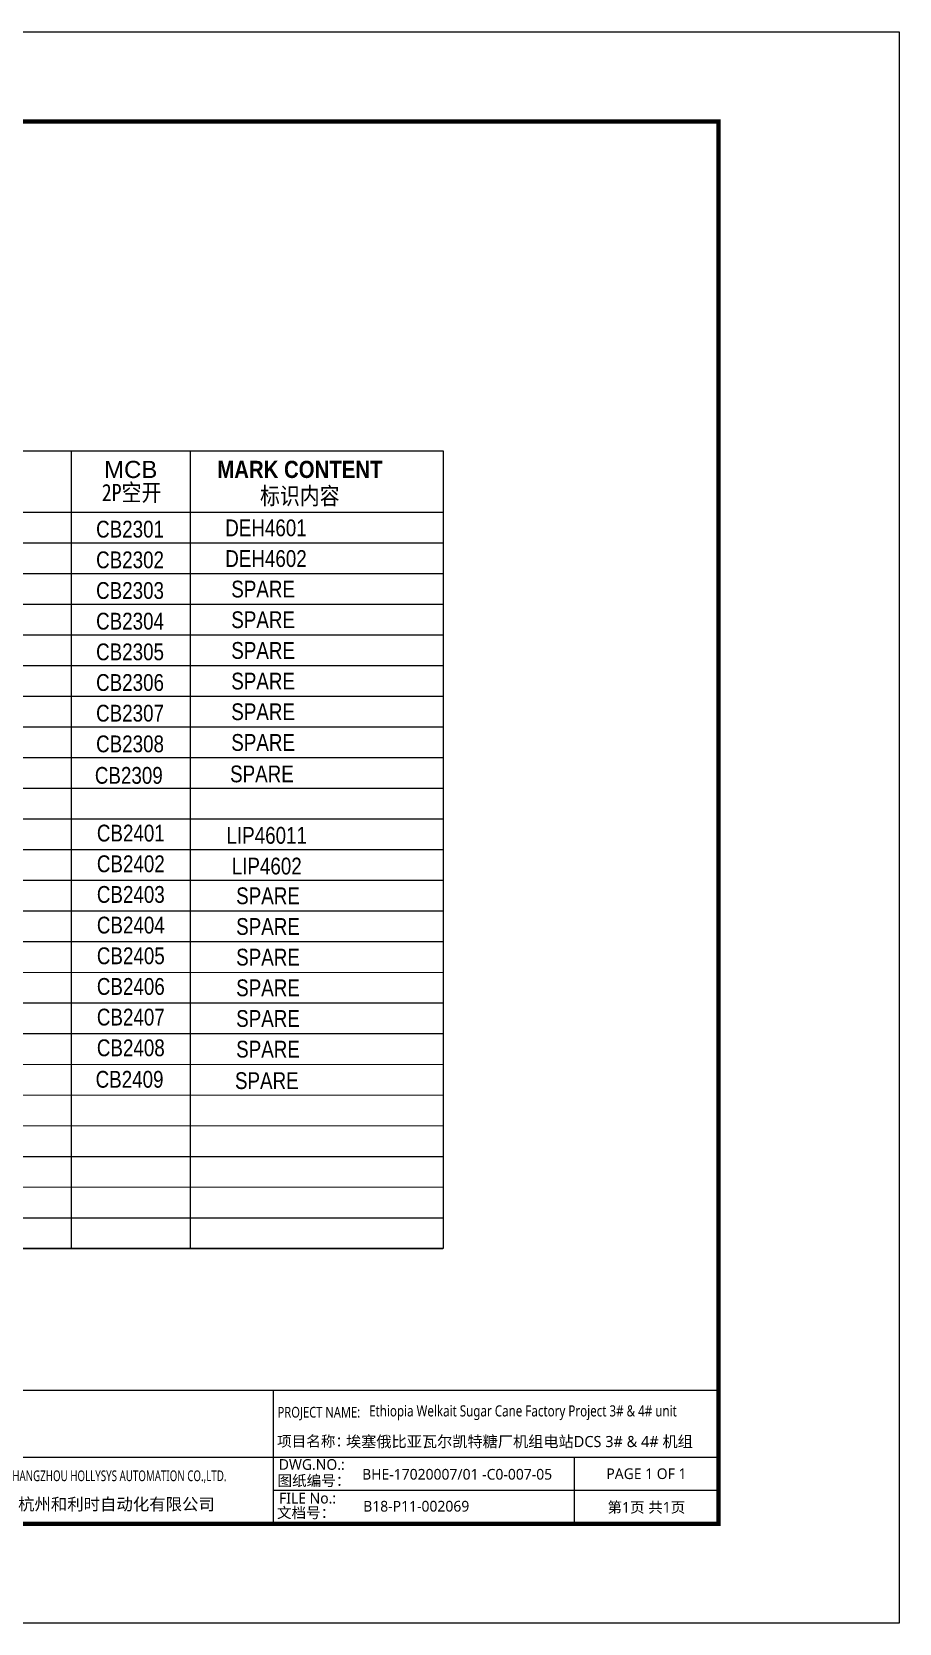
# Model space of a CAD drawing. Extents: x 81437 to 204847, y -54769 to -29444.
# Drawn here: x 123166 to 125114, y -41576 to -37999 of the extents above; entities that cross this region are included whole.
import ezdxf
from ezdxf.enums import TextEntityAlignment as Align
from ezdxf.lldxf.tags import DXFTag

# ---------------------------------------------------------------- set-up
doc = ezdxf.new("R2010")
doc.units = 0
doc.header["$LTSCALE"] = 100
doc.header["$MEASUREMENT"] = 0
for name, color, linetype in [('t', 1, 'Continuous'), ('YLT_GridLine', 7, 'Continuous'), ('YLT_GridText', 7, 'Continuous'), ('标准图框及表格', 7, 'Continuous')]:
    doc.layers.add(name, color=color, linetype=linetype)
doc.layers.add('细实线', color=7, linetype='Continuous', lineweight=20)
doc.styles.add('HZ', font='arial.ttf', dxfattribs={"width": 0.7})
doc.styles.get("Standard").update_dxf_attribs({"font": ''})
doc.styles.add('YLT_Grid', font='', dxfattribs={"width": 0.85})
doc.styles.add('微软雅黑', font='')
doc.styles.get('Standard').set_extended_font_data('SimSun')
doc.styles.get('YLT_Grid').set_extended_font_data('宋体')
doc.styles.get('微软雅黑').set_extended_font_data('Microsoft YaHei')
tags = doc.linetypes.add('CENTER', pattern=[2, 1.25, -0.25, 0.25, -0.25]).pattern_tags.tags
tags[10:11] = [DXFTag(74, 4), DXFTag(75, 0), DXFTag(340, '0'), DXFTag(46, 1.0), DXFTag(50, 0.0), DXFTag(44, 0.0), DXFTag(45, 0.0)]
tags[8:9] = [DXFTag(74, 4), DXFTag(75, 0), DXFTag(340, '0'), DXFTag(46, 1.0), DXFTag(50, 0.0), DXFTag(44, 0.0), DXFTag(45, 0.0)]
tags[6:7] = [DXFTag(74, 4), DXFTag(75, 0), DXFTag(340, '0'), DXFTag(46, 1.0), DXFTag(50, 0.0), DXFTag(44, 0.0), DXFTag(45, 0.0)]
tags[4:5] = [DXFTag(74, 4), DXFTag(75, 0), DXFTag(340, '0'), DXFTag(46, 1.0), DXFTag(50, 0.0), DXFTag(44, 0.0), DXFTag(45, 0.0)]
pattern_1 = [(45, (-6.1628, -58.8625), (-0.7362629, 0.7362629), [])]

# ---------------------------------------------------------------- blocks, each defined once
blk = doc.blocks.new('空开标识')
at = {"layer": 'YLT_GridText', "style": 'YLT_Grid', "width": 0.85}
blk.add_attdef('A路1', text='', height=28, dxfattribs=at).set_placement((38.7, 3.5), align=Align.CENTER)
blk = doc.blocks.new('空开12')
at = {"layer": 'YLT_GridText', "style": 'YLT_Grid', "width": 0.8}
blk.add_attdef('KA1', text='', height=28, dxfattribs=at).set_placement((31.4, 0.8), align=Align.CENTER)
blk = doc.blocks.new('图框')
at = {"layer": '标准图框及表格'}
h = blk.add_hatch(dxfattribs=at)
h.set_pattern_fill('ANSI31', color=5, scale=8.329864, style=0)
h.set_pattern_definition(pattern_1)
edge = h.paths.add_edge_path()
edge.add_arc((2393.1, -3057), 55.2, 238.1092, 291.6532)
edge.add_line((2413.5, -3108.3), (2382.4, -3129.1))
edge.add_arc((2232.7, -3137.2), 135.4, 346.3915, 374.25)
edge.add_line((2364.3, -3169), (2391.3, -3146.7))
edge.add_line((2385.2, -3139.1), (2390, -3139.8))
edge.add_spline(control_points=[(2391.3, -3146.8), (2392.2, -3145.9), (2393.8, -3144.3), (2393.7, -3140.1), (2391.3, -3139.9), (2390, -3139.7)], knot_values=[0, 0, 0, 0, 6.844331, 12.400427, 18.769243, 18.769243, 18.769243, 18.769243], weights=[1, 1, 1, 1, 1, 1], degree=3, periodic=0)
edge.add_spline(control_points=[(2382.4, -3129.1), (2381.6, -3129.7), (2380.3, -3130.8), (2379.4, -3132.2), (2379, -3132.9)], knot_values=[0, 0, 0, 0, 5.253674, 9.488439, 9.488439, 9.488439, 9.488439], weights=[1, 1, 1, 1, 1], degree=3, periodic=0)
edge.add_spline(control_points=[(2380.1, -3131.1), (2379.6, -3131.8), (2378.5, -3133.2), (2378.8, -3136.6), (2381.7, -3138.8), (2384, -3139), (2385.2, -3139.1)], knot_values=[10.665975, 10.665975, 10.665975, 10.665975, 18.977704, 28.894558, 41.119554, 52.646925, 52.646925, 52.646925, 52.646925], weights=[1, 1, 1, 1, 1, 1, 1], degree=3, periodic=0)
h = blk.add_hatch(dxfattribs=at)
h.set_pattern_fill('ANSI31', color=3, scale=8.329864, style=0)
h.set_pattern_definition(pattern_1)
edge = h.paths.add_edge_path()
edge.add_line((2396.3, -3134.6), (2401.5, -3135.3))
edge.add_spline(control_points=[(2394.9, -3127.6), (2394, -3128.5), (2392.4, -3130.1), (2392.5, -3134.3), (2394.9, -3134.5), (2396.2, -3134.6)], knot_values=[0, 0, 0, 0, 6.844331, 12.400427, 18.769243, 18.769243, 18.769243, 18.769243], weights=[1, 1, 1, 1, 1, 1], degree=3, periodic=0)
edge.add_line((2421.9, -3105.3), (2394.8, -3127.7))
edge.add_spline(control_points=[(2406.5, -3142.8), (2406.9, -3142.3), (2407.7, -3140.9), (2407.4, -3137.8), (2404.5, -3135.6), (2402.2, -3135.4), (2401, -3135.3)], knot_values=[12.654089, 12.654089, 12.654089, 12.654089, 18.977704, 28.894558, 41.119554, 52.646925, 52.646925, 52.646925, 52.646925], weights=[1, 1, 1, 1, 1, 1, 1], degree=3, periodic=0)
edge.add_line((2405.5, -3143.8), (2406.6, -3142.6))
edge.add_line((2403.9, -3145.3), (2405.5, -3143.8))
edge.add_line((2372.7, -3166.1), (2403.8, -3145.3))
edge.add_arc((2393.1, -3217.4), 55.2, 58.1092, 111.6532)
edge.add_arc((2553.4, -3137.2), 135.4, 166.3915, 194.25)
at = {"color": 7}
for p, q in [((2209.5, -2910.4), (2209.5, -3210.4)), ((3109.5, -2910.4), (3109.5, -3210.4)), ((-6.2, -2970.4), (1334, -2970.4)), ((2209.5, -3060.4), (3109.5, -3060.4)), ((3109.5, -3060.4), (4109.5, -3060.4)), ((3785.6, -3060.4), (3785.6, -3210.4)), ((-6.2, -3090.4), (1334, -3090.4)), ((4109.5, -3135.4), (3109.5, -3135.4))]:
    blk.add_line(p, q, dxfattribs=at)
at = {"color": 7, "const_width": 3}
blk.add_lwpolyline([(4109.5, -2910.4), (-6.2, -2910.4)], dxfattribs=at)
at = {"layer": 't', "color": 7}
for p, q in [((25.8, -2963.9), (53.7, -2918)), ((81.7, -2963.9), (53.7, -2918)), ((25.8, -2963.9), (81.7, -2963.9)), ((25.8, -3051.8), (53.7, -3006)), ((81.7, -3051.8), (53.7, -3006)), ((25.8, -3051.8), (81.7, -3051.8))]:
    blk.add_line(p, q, dxfattribs=at)
at = {"layer": 't', "color": 7, "const_width": 9.62}
blk.add_lwpolyline([(4109.5, -3210.4), (4109.5, -58.9), (-6.2, -58.9), (-6.2, -3210.4)], close=True, dxfattribs=at)
at = {"layer": 't', "color": 7, "const_width": 2.4}
for points in [[(112.6, -2911.6), (112.6, -3210.4)], [(292.9, -2911.6), (292.9, -3210.4)], [(598.2, -2911.6), (598.2, -3215.3)], [(785.8, -2911.6), (785.8, -3215.3)], [(973.4, -2911.6), (973.4, -3215.3)], [(1153.7, -2911.6), (1153.7, -3215.3)], [(1334, -2911.6), (1334, -3215.3)]]:
    blk.add_lwpolyline(points, dxfattribs=at)
at = {"color": 7, "linetype": 'CENTER', "style": '微软雅黑'}
for s, height, p in [('项目名称：', 24, (3118.2, -3036.9)), ('图纸编号：', 24, (3119.1, -3125.5)), ('杭州和利时自动化有限公司', 27, (2536.4, -3180)), ('文档号：', 24, (3117.9, -3197.6))]:
    blk.add_text(s, height=height, dxfattribs=at).set_placement(p)
at = {"color": 7, "style": '微软雅黑', "flags": 8}
for tag, p, height in [('DWG.NAME:', (1375.5, -2969.2), 25), ('DWG.NO.:', (3122, -3089.3), 24), ('图纸编号', (3309.2, -3111.3), 24), ('FILENO.:', (3122.5, -3165), 24), ('文档号', (3311.6, -3183), 24)]:
    blk.add_attdef(tag, p, '', height=height, dxfattribs=at)
at = {"color": 7, "style": '微软雅黑', "width": 0.8, "flags": 8}
for tag, p, height in [('PROJECTNAME:', (3119.3, -2971.7), 24), ('PROJECT_NAME', (3324.7, -2969.2), 25)]:
    blk.add_attdef(tag, p, '', height=height, dxfattribs=at)
at = {"color": 7, "style": '微软雅黑', "flags": 8}
for tag, height, width, p in [('RENLIU', 24, 0.7, (692, -3009.2)), ('SHUFENWANG', 24, 0.7, (879.6, -3009.2)), ('FANGHOU', 24, 0.7, (1063.6, -3009.2)), ('DANDANLI', 24, 0.7, (1243.9, -3009.2)), ('#10STATIONONTROLCABINETCOVER', 30, 0.6, (1771.7, -3076)), ('HANGZHOUHOLLYSYSAUTOMATIONCO.,LTD.', 24, 0.7, (2763.9, -3104.6))]:
    blk.add_attdef(tag, text='', height=height, dxfattribs=dict(at, width=width)).set_placement(p, align=Align.MIDDLE)
for tag, p in [('图纸名称:', (1371.6, -3024.8)), ('项目名称', (3272.9, -3045.6))]:
    blk.add_attdef(tag, text='', height=25, dxfattribs=at).set_placement(p, align=Align.BOTTOM_LEFT)
at = {"color": 7, "flags": 8}
blk.add_attdef('A', text='', height=23, dxfattribs=at).set_placement((53.7, -3033.7), align=Align.MIDDLE)
at = {"color": 7, "style": '微软雅黑', "flags": 8}
for tag, height, p in [('设计时间', 23, (207.7, -3033.7)), ('刘仁', 23, (692, -3061.1)), ('王姝芬', 23, (879.6, -3061.1)), ('侯方', 23, (1063.6, -3061.1)), ('李丹丹', 23, (1243.9, -3061.1)), ('REV.', 24, (53.2, -3121.9)), ('DATE', 24, (202.7, -3121.9)), ('DESCRIPTION', 24, (445.6, -3121.9)), ('PREPARED', 24, (692, -3121.9)), ('CHECKED', 24, (879.6, -3121.9)), ('SIGNED', 24, (1063.6, -3121.9)), ('APPROVED', 24, (1243.9, -3121.9)), ('PAGEXOFX', 24, (3947.6, -3097.9)), ('图纸名称', 30, (1771.7, -3153.6)), ('第几页共几页', 24, (3947.6, -3172.9))]:
    blk.add_attdef(tag, text='', height=height, dxfattribs=at).set_placement(p, align=Align.MIDDLE)
at = {"layer": 't', "color": 7, "style": '微软雅黑'}
for s, p in [('版次', (53.7, -3176.5)), ('日  期', (198, -3176.5)), ('描  述', (438.3, -3176.5)), ('设  计', (695.3, -3176.5)), ('审  核', (879.4, -3176.5)), ('会  签', (1058.9, -3176.5)), ('审  批', (1239.1, -3176.5))]:
    blk.add_text(s, height=25, dxfattribs=at).set_placement(p, align=Align.MIDDLE_CENTER)
at = {"layer": '标准图框及表格', "color": 5, "style": 'HZ'}
for s, p in [('pgqh', (2367.7, -3118.5)), ('hollilas', (2367.9, -3144.8))]:
    blk.add_text(s, height=5.21, dxfattribs=at).set_placement(p)
at = {"layer": '标准图框及表格', "color": 3, "style": 'HZ'}
for s, height, p in [('auto', 8.68, (2394.7, -3133.1)), ('hollysys', 4.34, (2396.4, -3158.6))]:
    blk.add_text(s, height=height, dxfattribs=at).set_placement(p)

msp = doc.modelspace()

# ---------------------------------------------------------------- linework, layer by layer
at = {"color": 1}
msp.add_lwpolyline([(120355.4, -37999.3), (125114.2, -37999.3), (125114.2, -41575.8), (120355.4, -41575.8)], close=True, dxfattribs=at)
at = {"layer": 'YLT_GridLine', "color": 7, "lineweight": 25}
for p, q in [((123254.7, -38941.1), (123254.7, -40733.4)), ((123521.8, -38941.1), (123521.9, -40733.4)), ((120992.1, -39078.9), (124089.7, -39079)), ((120992.1, -39147.8), (124089.7, -39148)), ((120992.1, -39216.8), (124089.7, -39216.9)), ((120992.1, -39285.7), (124089.7, -39285.8)), ((120992.1, -39354.6), (124089.7, -39354.8)), ((120992.1, -39423.6), (124089.7, -39423.7)), ((120992.1, -39492.5), (124089.7, -39492.6)), ((120992.1, -39561.4), (124089.7, -39561.6)), ((120992.1, -39630.4), (124089.7, -39630.5)), ((120992.1, -39699.3), (124089.7, -39699.4)), ((120992.1, -39768.2), (124089.7, -39768.4)), ((120992.1, -39837.2), (124089.7, -39837.3)), ((120992.1, -39906.1), (124089.7, -39906.2)), ((120992.1, -39975), (124089.7, -39975.2)), ((120992.1, -40044), (124089.7, -40044.1)), ((120992.1, -40112.9), (124089.7, -40113.1)), ((120992.1, -40181.8), (124089.7, -40182)), ((120992.1, -40250.8), (124089.7, -40250.9)), ((120992.1, -40319.7), (124089.7, -40319.9)), ((120992.1, -40388.6), (124089.7, -40388.8)), ((120992.1, -40457.6), (124089.7, -40457.7)), ((120992.1, -40457.6), (124089.7, -40457.7)), ((120992.1, -40526.5), (124089.7, -40526.7)), ((120992.1, -40526.5), (124089.7, -40526.7)), ((120992, -40595.4), (124089.6, -40595.6)), ((120992.1, -40595.4), (124089.7, -40595.6)), ((120992, -40664.4), (124089.6, -40664.5)), ((120992, -40664.4), (124089.6, -40664.5)), ((120992, -40733.3), (124089.6, -40733.5))]:
    msp.add_line(p, q, dxfattribs=at)
msp.add_lwpolyline([(120992.1, -38941), (124089.7, -38941.2), (124089.7, -40733.5), (120992.2, -40733.3)], close=True, dxfattribs=at)

# ---------------------------------------------------------------- block references
at = {"color": 1}
ref = msp.add_blockref('图框', (120598.9, -38142), dxfattribs=at)
ref.add_attrib('PROJECTNAME:', 'PROJECT NAME:', (123718.2, -41113.7), dxfattribs={"color": 7, "height": 24, "style": '微软雅黑', "width": 0.8})
ref.add_attrib('FILENO.:', 'FILE No.:', (123721.4, -41306.9), dxfattribs={"color": 7, "height": 24, "style": '微软雅黑'})
ref.add_attrib('DWG.NO.:', 'DWG.NO.:', (123720.9, -41231.2), dxfattribs={"color": 7, "height": 24, "style": '微软雅黑'})
ref.add_attrib('PAGEXOFX', 'PAGE 1 OF 1', dxfattribs={"color": 7, "height": 24, "style": '微软雅黑', "flags": 8}).set_placement((124546.5, -41239.9), align=Align.MIDDLE)
ref.add_attrib('PROJECT_NAME', 'Ethiopia Welkait Sugar Cane Factory Project 3# & 4# unit', (123923.7, -41111.2), dxfattribs={"color": 7, "height": 25, "style": '微软雅黑', "width": 0.8})
ref.add_attrib('项目名称', '埃塞俄比亚瓦尔凯特糖厂机组电站DCS 3# & 4# 机组', dxfattribs={"color": 7, "height": 25, "style": '微软雅黑'}).set_placement((123871.8, -41187.6), align=Align.BOTTOM_LEFT)
ref.add_attrib('HANGZHOUHOLLYSYSAUTOMATIONCO.,LTD.', 'HANGZHOU HOLLYSYS AUTOMATION CO.,LTD.', dxfattribs={"color": 7, "height": 24, "style": '微软雅黑', "width": 0.7}).set_placement((123362.8, -41246.6), align=Align.MIDDLE)
ref.add_attrib('图纸名称:', '图纸名称:', dxfattribs={"color": 7, "height": 25, "style": '微软雅黑', "flags": 8}).set_placement((121970.6, -41166.8), align=Align.BOTTOM_LEFT)
ref.add_attrib('#10STATIONONTROLCABINETCOVER', '3# & 4#  TURBINE POWER DISTRIBUTION CABINET EQUIPMENT LABEL', dxfattribs={"color": 7, "height": 30, "style": '微软雅黑', "width": 0.6, "flags": 8}).set_placement((122370.6, -41218), align=Align.MIDDLE)
ref.add_attrib('DWG.NAME:', 'DWG.NAME:', (121974.4, -41111.2), dxfattribs={"color": 7, "height": 25, "style": '微软雅黑', "flags": 8})
ref.add_attrib('DANDANLI', 'Xiaolei Wang', dxfattribs={"color": 7, "height": 24, "style": '微软雅黑', "width": 0.7, "flags": 8}).set_placement((121842.8, -41151.2), align=Align.MIDDLE)
ref.add_attrib('FANGHOU', 'Jie  Zhang', dxfattribs={"color": 7, "height": 24, "style": '微软雅黑', "width": 0.7, "flags": 8}).set_placement((121662.5, -41151.2), align=Align.MIDDLE)
ref.add_attrib('SHUFENWANG', 'De LIU', dxfattribs={"color": 7, "height": 24, "style": '微软雅黑', "width": 0.7, "flags": 8}).set_placement((121478.5, -41151.2), align=Align.MIDDLE)
ref.add_attrib('RENLIU', 'Aihua YUAN', dxfattribs={"color": 7, "height": 24, "style": '微软雅黑', "width": 0.7, "flags": 8}).set_placement((121290.9, -41151.2), align=Align.MIDDLE)
ref.add_attrib('APPROVED', 'APPROVED', dxfattribs={"color": 7, "height": 24, "style": '微软雅黑'}).set_placement((121842.8, -41263.9), align=Align.MIDDLE)
ref.add_attrib('SIGNED', 'SIGNED', dxfattribs={"color": 7, "height": 24, "style": '微软雅黑'}).set_placement((121662.5, -41263.9), align=Align.MIDDLE)
ref.add_attrib('CHECKED', 'CHECKED', dxfattribs={"color": 7, "height": 24, "style": '微软雅黑'}).set_placement((121478.5, -41263.9), align=Align.MIDDLE)
ref.add_attrib('PREPARED', 'PREPARED', dxfattribs={"color": 7, "height": 24, "style": '微软雅黑'}).set_placement((121290.9, -41263.9), align=Align.MIDDLE)
ref.add_attrib('DESCRIPTION', 'DESCRIPTION', dxfattribs={"color": 7, "height": 24, "style": '微软雅黑'}).set_placement((121044.5, -41263.9), align=Align.MIDDLE)
ref.add_attrib('DATE', 'DATE', dxfattribs={"color": 7, "height": 24, "style": '微软雅黑', "flags": 8}).set_placement((120801.7, -41263.9), align=Align.MIDDLE)
ref.add_attrib('REV.', 'REV.', dxfattribs={"color": 7, "height": 24, "style": '微软雅黑', "flags": 8}).set_placement((120652.1, -41263.9), align=Align.MIDDLE)
ref.add_attrib('A', 'B', dxfattribs={"color": 7, "height": 23, "flags": 8}).set_placement((120652.6, -41175.7), align=Align.MIDDLE)
ref.add_attrib('设计时间', '18.05.28', dxfattribs={"color": 7, "height": 23, "style": '微软雅黑', "flags": 8}).set_placement((120806.6, -41175.7), align=Align.MIDDLE)
ref.add_attrib('李丹丹', '王晓磊', dxfattribs={"color": 7, "height": 23, "style": '微软雅黑', "flags": 8}).set_placement((121842.8, -41203), align=Align.MIDDLE)
ref.add_attrib('侯方', '张洁', dxfattribs={"color": 7, "height": 23, "style": '微软雅黑', "flags": 8}).set_placement((121662.5, -41203), align=Align.MIDDLE)
ref.add_attrib('王姝芬', '刘  德', dxfattribs={"color": 7, "height": 23, "style": '微软雅黑', "flags": 8}).set_placement((121478.5, -41203), align=Align.MIDDLE)
ref.add_attrib('刘仁', '苑爱花', dxfattribs={"color": 7, "height": 23, "style": '微软雅黑', "flags": 8}).set_placement((121290.9, -41203), align=Align.MIDDLE)
ref.add_attrib('图纸名称', '3# & 4# 汽机电源柜设备标识', dxfattribs={"color": 7, "height": 30, "style": '微软雅黑', "flags": 8}).set_placement((122370.6, -41295.5), align=Align.MIDDLE)
ref.add_attrib('文档号', 'B18-P11-002069', (123910.5, -41325), dxfattribs={"color": 7, "height": 24, "style": '微软雅黑', "flags": 8})
ref.add_attrib('图纸编号', 'BHE-17020007/01 -C0-007-05', (123908.1, -41253.2), dxfattribs={"color": 7, "height": 24, "style": '微软雅黑', "flags": 8})
ref.add_attrib('第几页共几页', '第1页 共1页', dxfattribs={"color": 7, "height": 24, "style": '微软雅黑', "flags": 8}).set_placement((124546.5, -41314.9), align=Align.MIDDLE)
at = {"layer": '细实线'}
ref = msp.add_blockref('空开12', (123344.4, -39137.1), dxfattribs=dict(at, xscale=1.348704000001308, yscale=1.348703999999834, zscale=1.348704))
ref.add_attrib('KA1', 'CB2301', dxfattribs={"layer": 'YLT_GridText', "height": 37.76, "style": 'HZ', "width": 0.8}).set_placement((123386.8, -39135.9), align=Align.CENTER)
ref = msp.add_blockref('空开标识', (123639.9, -39137.7), dxfattribs=dict(at, xscale=1.348704000001308, yscale=1.348703999999834, zscale=1.348704))
ref.add_attrib('A路1', 'DEH4601', dxfattribs={"layer": 'YLT_GridText', "height": 37.76, "style": 'HZ', "width": 0.8}).set_placement((123692.1, -39133), align=Align.CENTER)
ref = msp.add_blockref('空开12', (123344.4, -39206), dxfattribs=dict(at, xscale=1.348704000001308, yscale=1.348703999999834, zscale=1.348704))
ref.add_attrib('KA1', 'CB2302', dxfattribs={"layer": 'YLT_GridText', "height": 37.76, "style": 'HZ', "width": 0.8}).set_placement((123386.8, -39204.9), align=Align.CENTER)
ref = msp.add_blockref('空开标识', (123639.9, -39206.6), dxfattribs=dict(at, xscale=1.348704000001308, yscale=1.348703999999834, zscale=1.348704))
ref.add_attrib('A路1', 'DEH4602', dxfattribs={"layer": 'YLT_GridText', "height": 37.76, "style": 'HZ', "width": 0.8}).set_placement((123692.1, -39202), align=Align.CENTER)
ref = msp.add_blockref('空开标识', (123633.5, -39275.3), dxfattribs=dict(at, xscale=1.348704000001308, yscale=1.348703999999834, zscale=1.348704))
ref.add_attrib('A路1', 'SPARE', dxfattribs={"layer": 'YLT_GridText', "height": 37.76, "style": 'HZ', "width": 0.8}).set_placement((123685.7, -39270.6), align=Align.CENTER)
ref = msp.add_blockref('空开12', (123344.4, -39274.9), dxfattribs=dict(at, xscale=1.348704000001308, yscale=1.348703999999834, zscale=1.348704))
ref.add_attrib('KA1', 'CB2303', dxfattribs={"layer": 'YLT_GridText', "height": 37.76, "style": 'HZ', "width": 0.8}).set_placement((123386.8, -39273.8), align=Align.CENTER)
ref = msp.add_blockref('空开12', (123344.4, -39343.9), dxfattribs=dict(at, xscale=1.348704000001308, yscale=1.348703999999834, zscale=1.348704))
ref.add_attrib('KA1', 'CB2304', dxfattribs={"layer": 'YLT_GridText', "height": 37.76, "style": 'HZ', "width": 0.8}).set_placement((123386.8, -39342.7), align=Align.CENTER)
ref = msp.add_blockref('空开标识', (123633.5, -39344.2), dxfattribs=dict(at, xscale=1.348704000001308, yscale=1.348703999999834, zscale=1.348704))
ref.add_attrib('A路1', 'SPARE', dxfattribs={"layer": 'YLT_GridText', "height": 37.76, "style": 'HZ', "width": 0.8}).set_placement((123685.7, -39339.5), align=Align.CENTER)
ref = msp.add_blockref('空开12', (123344.4, -39412.8), dxfattribs=dict(at, xscale=1.348704000001308, yscale=1.348703999999834, zscale=1.348704))
ref.add_attrib('KA1', 'CB2305', dxfattribs={"layer": 'YLT_GridText', "height": 37.76, "style": 'HZ', "width": 0.8}).set_placement((123386.8, -39411.7), align=Align.CENTER)
ref = msp.add_blockref('空开标识', (123633.5, -39413.2), dxfattribs=dict(at, xscale=1.348704000001308, yscale=1.348703999999834, zscale=1.348704))
ref.add_attrib('A路1', 'SPARE', dxfattribs={"layer": 'YLT_GridText', "height": 37.76, "style": 'HZ', "width": 0.8}).set_placement((123685.7, -39408.5), align=Align.CENTER)
ref = msp.add_blockref('空开12', (123344.4, -39481.7), dxfattribs=dict(at, xscale=1.348704000001308, yscale=1.348703999999834, zscale=1.348704))
ref.add_attrib('KA1', 'CB2306', dxfattribs={"layer": 'YLT_GridText', "height": 37.76, "style": 'HZ', "width": 0.8}).set_placement((123386.8, -39480.6), align=Align.CENTER)
ref = msp.add_blockref('空开标识', (123633.5, -39482.1), dxfattribs=dict(at, xscale=1.348704000001308, yscale=1.348703999999834, zscale=1.348704))
ref.add_attrib('A路1', 'SPARE', dxfattribs={"layer": 'YLT_GridText', "height": 37.76, "style": 'HZ', "width": 0.8}).set_placement((123685.7, -39477.4), align=Align.CENTER)
ref = msp.add_blockref('空开12', (123344.4, -39550.7), dxfattribs=dict(at, xscale=1.348704000001308, yscale=1.348703999999834, zscale=1.348704))
ref.add_attrib('KA1', 'CB2307', dxfattribs={"layer": 'YLT_GridText', "height": 37.76, "style": 'HZ', "width": 0.8}).set_placement((123386.8, -39549.5), align=Align.CENTER)
ref = msp.add_blockref('空开标识', (123633.5, -39551), dxfattribs=dict(at, xscale=1.348704000001308, yscale=1.348703999999834, zscale=1.348704))
ref.add_attrib('A路1', 'SPARE', dxfattribs={"layer": 'YLT_GridText', "height": 37.76, "style": 'HZ', "width": 0.8}).set_placement((123685.7, -39546.3), align=Align.CENTER)
ref = msp.add_blockref('空开12', (123344.4, -39619.6), dxfattribs=dict(at, xscale=1.348704000001308, yscale=1.348703999999834, zscale=1.348704))
ref.add_attrib('KA1', 'CB2308', dxfattribs={"layer": 'YLT_GridText', "height": 37.76, "style": 'HZ', "width": 0.8}).set_placement((123386.8, -39618.5), align=Align.CENTER)
ref = msp.add_blockref('空开标识', (123633.5, -39620), dxfattribs=dict(at, xscale=1.348704000001308, yscale=1.348703999999834, zscale=1.348704))
ref.add_attrib('A路1', 'SPARE', dxfattribs={"layer": 'YLT_GridText', "height": 37.76, "style": 'HZ', "width": 0.8}).set_placement((123685.7, -39615.3), align=Align.CENTER)
ref = msp.add_blockref('空开12', (123341.7, -39690.4), dxfattribs=dict(at, xscale=1.348704000001308, yscale=1.348703999999834, zscale=1.348704))
ref.add_attrib('KA1', 'CB2309', dxfattribs={"layer": 'YLT_GridText', "height": 37.76, "style": 'HZ', "width": 0.8}).set_placement((123384, -39689.3), align=Align.CENTER)
ref = msp.add_blockref('空开标识', (123630.7, -39690.7), dxfattribs=dict(at, xscale=1.348704000001308, yscale=1.348703999999834, zscale=1.348704))
ref.add_attrib('A路1', 'SPARE', dxfattribs={"layer": 'YLT_GridText', "height": 37.76, "style": 'HZ', "width": 0.8}).set_placement((123683, -39686), align=Align.CENTER)
ref = msp.add_blockref('空开12', (123346.1, -39820.2), dxfattribs=dict(at, xscale=1.348704000001308, yscale=1.348703999999834, zscale=1.348704))
ref.add_attrib('KA1', 'CB2401', dxfattribs={"layer": 'YLT_GridText', "height": 37.76, "style": 'HZ', "width": 0.8}).set_placement((123388.5, -39819), align=Align.CENTER)
ref = msp.add_blockref('空开标识', (123641.5, -39828.8), dxfattribs=dict(at, xscale=1.348704000001308, yscale=1.348703999999834, zscale=1.348704))
ref.add_attrib('A路1', 'LIP46011', dxfattribs={"layer": 'YLT_GridText', "height": 37.76, "style": 'HZ', "width": 0.8}).set_placement((123693.8, -39824.1), align=Align.CENTER)
ref = msp.add_blockref('空开12', (123346.1, -39889.1), dxfattribs=dict(at, xscale=1.348704000001308, yscale=1.348703999999834, zscale=1.348704))
ref.add_attrib('KA1', 'CB2402', dxfattribs={"layer": 'YLT_GridText', "height": 37.76, "style": 'HZ', "width": 0.8}).set_placement((123388.5, -39888), align=Align.CENTER)
ref = msp.add_blockref('空开标识', (123641.5, -39897.7), dxfattribs=dict(at, xscale=1.348704000001308, yscale=1.348703999999834, zscale=1.348704))
ref.add_attrib('A路1', 'LIP4602', dxfattribs={"layer": 'YLT_GridText', "height": 37.76, "style": 'HZ', "width": 0.8}).set_placement((123693.8, -39893.1), align=Align.CENTER)
ref = msp.add_blockref('空开12', (123346.1, -39958), dxfattribs=dict(at, xscale=1.348704000001308, yscale=1.348703999999834, zscale=1.348704))
ref.add_attrib('KA1', 'CB2403', dxfattribs={"layer": 'YLT_GridText', "height": 37.76, "style": 'HZ', "width": 0.8}).set_placement((123388.5, -39956.9), align=Align.CENTER)
ref = msp.add_blockref('空开标识', (123644.5, -39964.6), dxfattribs=dict(at, xscale=1.348704000001308, yscale=1.348703999999834, zscale=1.348704))
ref.add_attrib('A路1', 'SPARE', dxfattribs={"layer": 'YLT_GridText', "height": 37.76, "style": 'HZ', "width": 0.8}).set_placement((123696.7, -39959.9), align=Align.CENTER)
ref = msp.add_blockref('空开12', (123346.1, -40027), dxfattribs=dict(at, xscale=1.348704000001308, yscale=1.348703999999834, zscale=1.348704))
ref.add_attrib('KA1', 'CB2404', dxfattribs={"layer": 'YLT_GridText', "height": 37.76, "style": 'HZ', "width": 0.8}).set_placement((123388.5, -40025.8), align=Align.CENTER)
ref = msp.add_blockref('空开标识', (123644.5, -40033.6), dxfattribs=dict(at, xscale=1.348704000001308, yscale=1.348703999999834, zscale=1.348704))
ref.add_attrib('A路1', 'SPARE', dxfattribs={"layer": 'YLT_GridText', "height": 37.76, "style": 'HZ', "width": 0.8}).set_placement((123696.7, -40028.9), align=Align.CENTER)
ref = msp.add_blockref('空开12', (123346.1, -40095.9), dxfattribs=dict(at, xscale=1.348704000001308, yscale=1.348703999999834, zscale=1.348704))
ref.add_attrib('KA1', 'CB2405', dxfattribs={"layer": 'YLT_GridText', "height": 37.76, "style": 'HZ', "width": 0.8}).set_placement((123388.5, -40094.8), align=Align.CENTER)
ref = msp.add_blockref('空开标识', (123644.5, -40102.5), dxfattribs=dict(at, xscale=1.348704000001308, yscale=1.348703999999834, zscale=1.348704))
ref.add_attrib('A路1', 'SPARE', dxfattribs={"layer": 'YLT_GridText', "height": 37.76, "style": 'HZ', "width": 0.8}).set_placement((123696.7, -40097.8), align=Align.CENTER)
ref = msp.add_blockref('空开12', (123346.1, -40164.8), dxfattribs=dict(at, xscale=1.348704000001308, yscale=1.348703999999834, zscale=1.348704))
ref.add_attrib('KA1', 'CB2406', dxfattribs={"layer": 'YLT_GridText', "height": 37.76, "style": 'HZ', "width": 0.8}).set_placement((123388.5, -40163.7), align=Align.CENTER)
ref = msp.add_blockref('空开标识', (123644.5, -40171.4), dxfattribs=dict(at, xscale=1.348704000001308, yscale=1.348703999999834, zscale=1.348704))
ref.add_attrib('A路1', 'SPARE', dxfattribs={"layer": 'YLT_GridText', "height": 37.76, "style": 'HZ', "width": 0.8}).set_placement((123696.7, -40166.7), align=Align.CENTER)
ref = msp.add_blockref('空开12', (123346.1, -40233.8), dxfattribs=dict(at, xscale=1.348704000001308, yscale=1.348703999999834, zscale=1.348704))
ref.add_attrib('KA1', 'CB2407', dxfattribs={"layer": 'YLT_GridText', "height": 37.76, "style": 'HZ', "width": 0.8}).set_placement((123388.5, -40232.6), align=Align.CENTER)
ref = msp.add_blockref('空开标识', (123644.5, -40240.4), dxfattribs=dict(at, xscale=1.348704000001308, yscale=1.348703999999834, zscale=1.348704))
ref.add_attrib('A路1', 'SPARE', dxfattribs={"layer": 'YLT_GridText', "height": 37.76, "style": 'HZ', "width": 0.8}).set_placement((123696.7, -40235.7), align=Align.CENTER)
ref = msp.add_blockref('空开12', (123346.1, -40302.7), dxfattribs=dict(at, xscale=1.348704000001308, yscale=1.348703999999834, zscale=1.348704))
ref.add_attrib('KA1', 'CB2408', dxfattribs={"layer": 'YLT_GridText', "height": 37.76, "style": 'HZ', "width": 0.8}).set_placement((123388.5, -40301.6), align=Align.CENTER)
ref = msp.add_blockref('空开标识', (123644.5, -40309.3), dxfattribs=dict(at, xscale=1.348704000001308, yscale=1.348703999999834, zscale=1.348704))
ref.add_attrib('A路1', 'SPARE', dxfattribs={"layer": 'YLT_GridText', "height": 37.76, "style": 'HZ', "width": 0.8}).set_placement((123696.7, -40304.6), align=Align.CENTER)
ref = msp.add_blockref('空开12', (123343.4, -40373.5), dxfattribs=dict(at, xscale=1.348704000001308, yscale=1.348703999999834, zscale=1.348704))
ref.add_attrib('KA1', 'CB2409', dxfattribs={"layer": 'YLT_GridText', "height": 37.76, "style": 'HZ', "width": 0.8}).set_placement((123385.7, -40372.4), align=Align.CENTER)
ref = msp.add_blockref('空开标识', (123641.8, -40380.1), dxfattribs=dict(at, xscale=1.348704000001308, yscale=1.348703999999834, zscale=1.348704))
ref.add_attrib('A路1', 'SPARE', dxfattribs={"layer": 'YLT_GridText', "height": 37.76, "style": 'HZ', "width": 0.8}).set_placement((123694, -40375.4), align=Align.CENTER)

# ---------------------------------------------------------------- texts
at = {"layer": 'YLT_GridText', "attachment_point": 5, "style": 'YLT_Grid'}
for s, insert, char_height, width in [('\\pt154.1376;{\\fArial|b0|i0|c134|p34;\\W1;MCB}', (123388.3, -38983.1), 38.534, 480.901), ('{\\fArial|b1|i0|c0|p2;MARK\\fArial|b1|i0|c134|p2; \\fArial|b1|i0|c0|p2;CONTENT}', (123768.2, -38983), 38.534, 761.144), ('2P空开', (123390.3, -39036.8), 38.53, 238.396), ('标识内容', (123768.2, -39044.4), 38.53, 761.144)]:
    msp.add_mtext(s, dxfattribs=dict(at, insert=insert, char_height=char_height, width=width))

doc.saveas('drawing.dxf')
